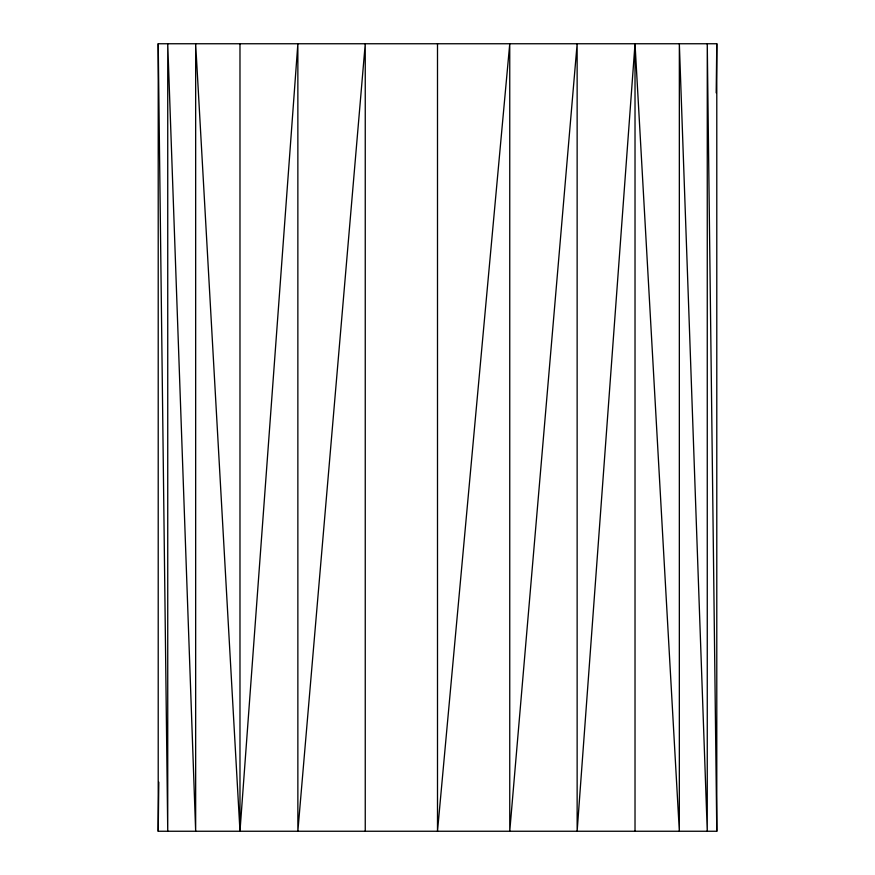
<?xml version="1.0" encoding="UTF-8"?>
<svg xmlns="http://www.w3.org/2000/svg" width="875" height="875" viewBox="0 0 875 875"><rect width="100%" height="100%" fill="white"/><g stroke="black" fill="none" stroke-linecap="round" stroke-linejoin="round"><path stroke-width="1.31" d="M158.211 831.25L158.211 43.75L716.789 43.75L716.789 831.25L158.211 831.25L158.802 782.119M716.198 92.881L716.789 43.75M158.211 43.75L167.738 831.25L167.738 43.75L195.661 831.25L195.661 43.75L239.98 831.25L297.861 43.75L297.861 831.25L365.247 43.75L365.247 831.25M716.789 831.25L707.262 43.75L707.262 831.25L679.339 43.75L679.339 831.25L635.02 43.75L577.139 831.25L577.139 43.75L509.753 831.25L509.753 43.75L437.5 831.25L437.5 43.75M635.02 43.75L635.02 831.25M239.98 43.75L239.98 831.25"/></g></svg>
